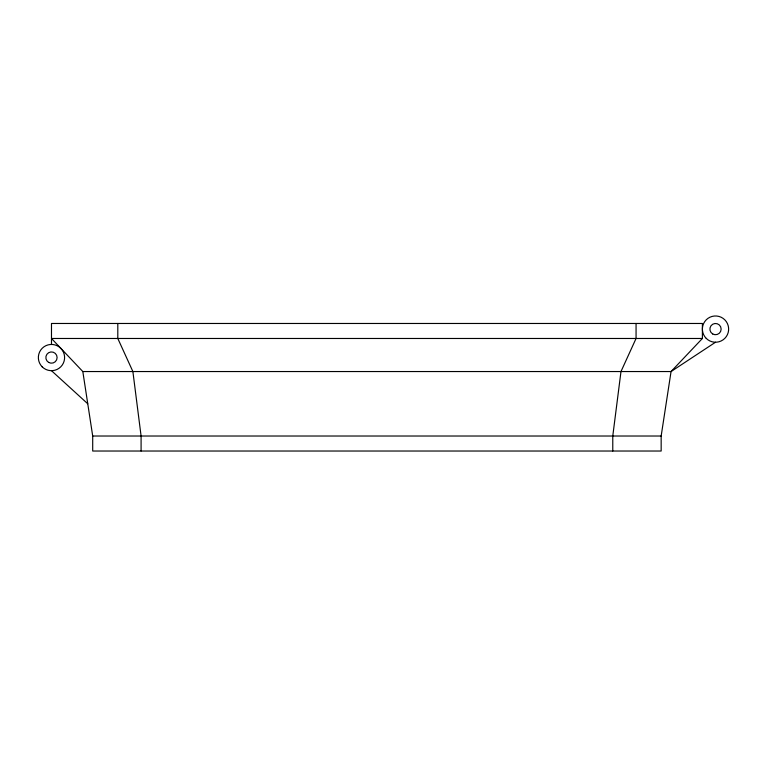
<?xml version="1.0" encoding="UTF-8"?>
<svg xmlns="http://www.w3.org/2000/svg" width="767" height="767" viewBox="0 0 767 767"><rect width="100%" height="100%" fill="white"/><g stroke="black" fill="none" stroke-linecap="round" stroke-linejoin="round"><path stroke-width="1.15" d="M702.39 338.477L51.485 338.477L82.817 371.544L92.702 436.02L92.702 451.025L661.164 451.025L661.164 436.02L671.058 371.544L702.39 338.477L702.39 323.473L51.485 323.473L51.485 344.431M715.515 342.235L671.058 371.544L82.817 371.544M92.702 436.02L661.164 436.02M51.485 370.691L87.754 403.778M636.064 323.473L636.064 338.477L620.982 371.544L612.775 436.02L612.775 451.025M141.09 451.025L141.09 436.02L132.883 371.544L117.802 338.477L117.802 323.473M48.666 362.436A5.628 5.628 0 0 0 57.113 357.566A5.628 5.628 0 0 0 48.666 352.686A5.628 5.628 0 0 0 48.666 362.436M42.195 366.847A13.135 13.135 0 0 0 64.16 360.96A13.135 13.135 0 0 0 48.081 344.882A13.135 13.135 0 0 0 42.195 366.847M706.234 338.391A13.135 13.135 0 0 0 728.199 332.504A13.135 13.135 0 0 0 712.121 316.416A13.135 13.135 0 0 0 706.234 338.391M712.706 333.971A5.628 5.628 0 0 0 721.143 329.101A5.628 5.628 0 0 0 712.706 324.23A5.628 5.628 0 0 0 712.706 333.971"/></g></svg>
